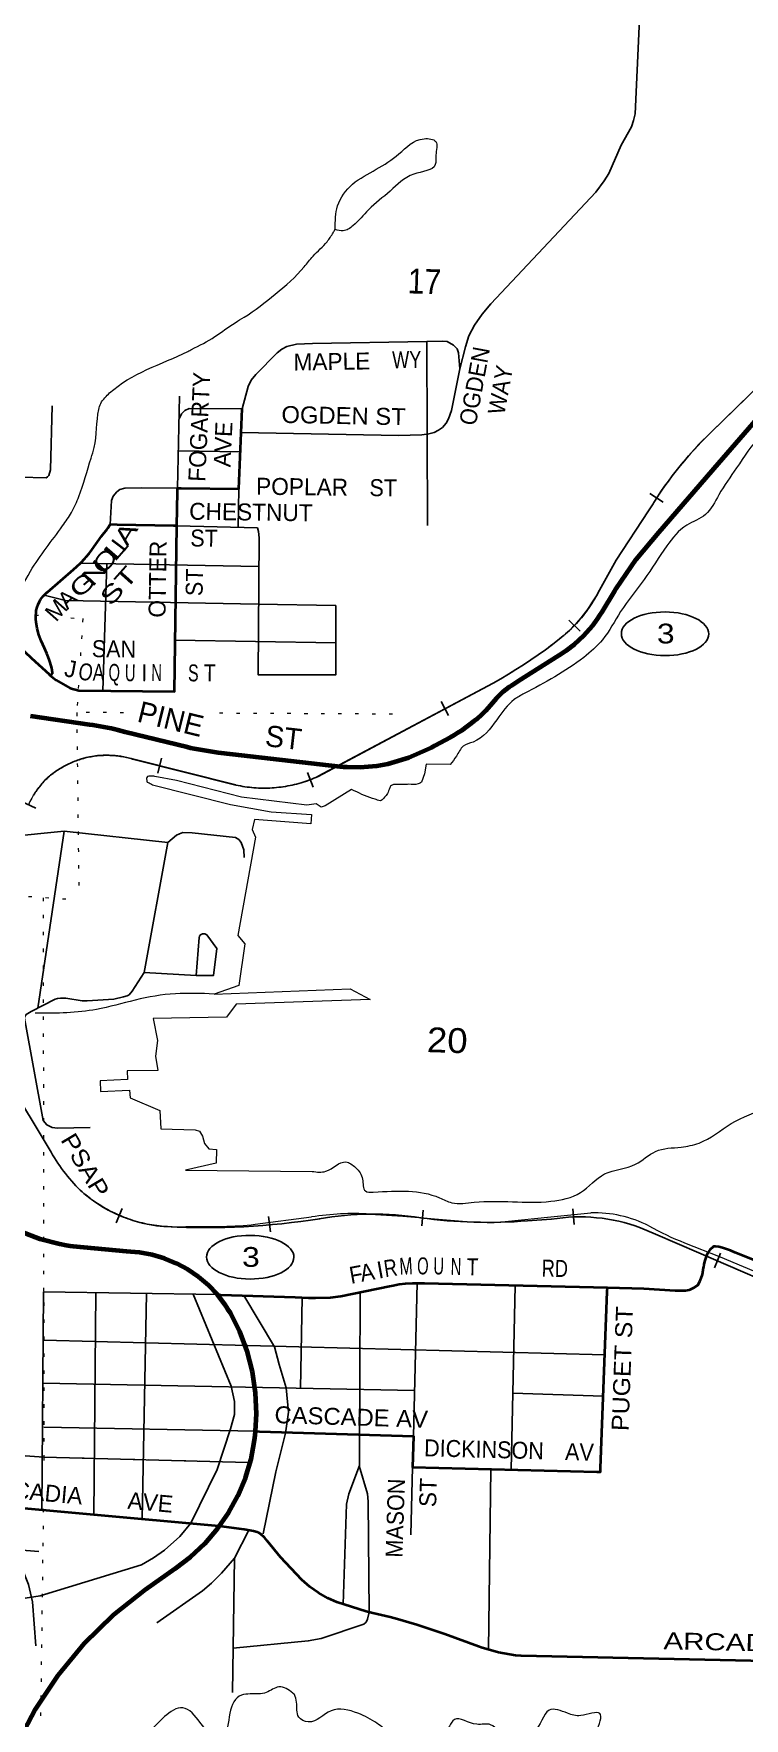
# Model space of a CAD drawing. Header units: feet. Extents: x -751810 to -497223, y -177792 to 12311.
# Drawn here: x -523783 to -518754, y -105492 to -93571 of the extents above; entities that cross this region are included whole.
import ezdxf
from ezdxf.enums import TextEntityAlignment as Align

# ---------------------------------------------------------------- set-up
doc = ezdxf.new("R2010")
doc.units = ezdxf.units.FT
doc.header["$LTSCALE"] = 80
doc.linetypes.add('DOTTED', pattern=[1.5, 0.3, -1.2])
for name, color, linetype, lineweight in [('17', 7, 'Continuous', 25), ('23', 7, 'Continuous', 70), ('26', 7, 'Continuous', 40), ('29', 7, 'Continuous', 25), ('34', 7, 'Continuous', 25), ('39', 7, 'Continuous', 13), ('7', 7, 'DOTTED', 13)]:
    doc.layers.add(name, color=color, linetype=linetype, lineweight=lineweight)
doc.layers.add('27', color=7, linetype='Continuous')
doc.layers.add('30', color=7, linetype='Continuous')

msp = doc.modelspace()

# ---------------------------------------------------------------- linework, layer by layer
at = {"layer": '17'}
for centre in [(-519314.63, -97817.63), (-522250.71, -102229.07)]:
    msp.add_ellipse(centre, major_axis=(-309.24, 1), ratio=0.500121, dxfattribs=at)
at = {"layer": '23'}
for points in [[(-523806.31, -98399.23), (-523388.78, -98459.19), (-523363.46, -98462.83), (-523338.78, -98467.13), (-523233.87, -98485.44), (-523186.37, -98497.82), (-523161.53, -98504.29), (-523136.37, -98510.45), (-522697.87, -98617.81), (-522672.92, -98623.92), (-522647.87, -98628.21), (-522505.9, -98652.53), (-522477.57, -98657.38), (-522455.9, -98659.87), (-521614.23, -98756.38), (-521589.35, -98759.24), (-521564.23, -98759.82), (-521472.2, -98761.95), (-521355.53, -98752.4), (-521302.08, -98743.21), (-521276.63, -98738.83), (-521252.08, -98731.1), (-521127.65, -98691.95), (-520992.74, -98633.38), (-520967.58, -98621.29), (-520942.74, -98607.84), (-520833.31, -98548.58), (-520805.16, -98533.33), (-520783.31, -98519.51), (-520754.15, -98501.07), (-520664.75, -98434.58), (-520641.43, -98417.24), (-520614.75, -98392.16), (-520581.88, -98361.26), (-520549.16, -98322.87), (-520506.56, -98272.87), (-520498.31, -98263.19), (-520460.37, -98226.59), (-520418.82, -98194.16), (-520400.72, -98182.86), (-520374.18, -98166.3), (-520350.72, -98151.37), (-520063.98, -97968.86), (-520038.93, -97952.92), (-520013.98, -97935.2), (-519956.14, -97892.18), (-519888.87, -97830.25), (-519828.45, -97761.62), (-519793.28, -97712.06), (-519775.43, -97686.91), (-519760.39, -97662.06), (-519671.07, -97514.5), (-519660.78, -97497.33), (-519520.04, -97290.1), (-519358.4, -97098.71), (-518938.54, -96612.05), (-518477.54, -96081.26)], [(-522482.89, -102493.68), (-522545.9, -102427.65), (-522615.6, -102368.46), (-522691.1, -102316.88), (-522771.58, -102273.47), (-522856.16, -102238.72), (-522943.91, -102213), (-523033.87, -102196.58), (-523125.04, -102189.67), (-523502.73, -102152.72), (-523523.92, -102150.64), (-523552.73, -102145.52), (-523598.34, -102137.4), (-523737.04, -102101.08), (-523871.18, -102050.46)], [(-522213.04, -103460.6), (-522205.67, -103338.06), (-522212.35, -103188.4), (-522234.64, -103040.26), (-522272.3, -102895.26), (-522324.9, -102755), (-522379.38, -102646), (-522390.92, -102622.93), (-522407.99, -102596), (-522426.9, -102566.19), (-522482.77, -102493.8), (-522482.89, -102493.68)], [(-522470.05, -104131.71), (-522404.31, -104037.16), (-522338.01, -103916.63), (-522284.68, -103789.82), (-522244.9, -103658.14), (-522221.95, -103537.95), (-522216.95, -103506.3), (-522214.7, -103487.95), (-522214.66, -103487.6), (-522213.04, -103460.6)], [(-523905.85, -105684.69), (-523771.23, -105427.84), (-523610.5, -105186.47), (-523425.42, -104963.22), (-523218.02, -104760.55), (-522990.57, -104580.66), (-522782.62, -104431.51), (-522673.03, -104348.36), (-522572.74, -104254.22), (-522482.84, -104150.1), (-522470.05, -104131.71)]]:
    msp.add_lwpolyline(points, dxfattribs=at)
at = {"layer": '26'}
msp.add_line((-519049.42, -102352.06), (-519043.28, -102301.91), dxfattribs=at)
for points in [[(-522768.98, -97053.33), (-522765.29, -96811.97), (-522764.9, -96786.98), (-522740.39, -96787.25), (-522331.44, -96791.9), (-522307.1, -96224.71)], [(-523650.17, -98094.92), (-523655.27, -98061.42), (-523665.42, -98021.07), (-523670.57, -98007), (-523679.84, -97981.69), (-523690.49, -97957), (-523707.04, -97918.59), (-523717.74, -97893.78), (-523729.93, -97868.59), (-523746.46, -97825.72), (-523758.51, -97781.05), (-523765.83, -97735.37), (-523766.98, -97714.17), (-523768.1, -97693.35), (-523766.35, -97664.17), (-523764.71, -97651.91), (-523759.51, -97630.41), (-523752.09, -97609.57), (-523742.53, -97589.62), (-523733.96, -97575.69), (-523715.24, -97550.72), (-523690.21, -97526.55), (-523685.67, -97522.17), (-523502.2, -97363.49), (-523477.2, -97341.87), (-523452.62, -97316.87), (-523418.63, -97282.29), (-523411.18, -97273.39), (-523390.21, -97248.32), (-523372.25, -97223.39), (-523303.33, -97127.73), (-523263.42, -97077.82)], [(-523668.1, -98110.05), (-523624.55, -98144.8), (-523524.25, -98203.04), (-523463.63, -98218.91), (-522786.92, -98227.02), (-522768.98, -97053.33)], [(-523263.43, -97077.81), (-523258.94, -97069.06), (-523241.95, -97043.58)], [(-522768.98, -97053.33), (-522793.98, -97052.98), (-523191.06, -97047.5), (-523241.95, -97043.58)], [(-523672.15, -98105.56), (-523796.84, -97993.47), (-523891.67, -97902.74), (-523916.71, -97878.78), (-523941.67, -97861.57), (-523962.32, -97849.99), (-523987.16, -97839.32), (-524012.97, -97831.3), (-524014.14, -97831.07), (-524038.84, -97826.13)], [(-523677.1, -98101.37), (-523676.75, -98101.87), (-523675.79, -98103.07), (-523674.71, -98104.15), (-523673.53, -98105.12), (-523672.24, -98105.96), (-523670.88, -98106.66), (-523669.46, -98107.21), (-523667.98, -98107.61), (-523666.47, -98107.86), (-523664.94, -98107.94), (-523663.41, -98107.87), (-523661.9, -98107.63), (-523660.42, -98107.24), (-523658.99, -98106.7), (-523657.62, -98106.01), (-523656.34, -98105.18), (-523655.14, -98104.22), (-523654.06, -98103.14), (-523653.09, -98101.96), (-523652.25, -98100.67), (-523651.55, -98099.31), (-523651, -98097.89), (-523650.6, -98096.41), (-523650.35, -98094.9)], [(-517691.99, -102644.75), (-518819.89, -102195.65), (-518851.38, -102182.46), (-518908.14, -102163.44), (-518932.7, -102155.21), (-518958.14, -102152.49), (-518962.38, -102153.08), (-518968.2, -102154.52), (-518973.37, -102156.4), (-518997.94, -102175.97), (-519013.01, -102201.31), (-519023.89, -102224.25), (-519033.46, -102251.45), (-519040.13, -102279.5), (-519043.28, -102301.91)], [(-519722.89, -102443.58), (-519463.67, -102449.65), (-519241.84, -102464.05), (-519193.55, -102464.2), (-519168.6, -102464.28), (-519143.55, -102459.21), (-519137.38, -102457.54), (-519122.49, -102451.77), (-519108.3, -102444.48), (-519083.27, -102426.3), (-519068.6, -102401.32), (-519057.81, -102377.45), (-519049.39, -102352.06)], [(-519043.34, -102302.34), (-519043.28, -102301.91), (-519043.08, -102300.28)], [(-522482.89, -102493.68), (-522458.34, -102494.54), (-521931.76, -102513.04), (-521837.38, -102515.68), (-521812.48, -102516.37), (-521787.38, -102515.78), (-521683.11, -102513.3), (-521609.76, -102505.51), (-521264.42, -102434.39), (-521239.37, -102429.23), (-521195.21, -102419.96), (-521152.35, -102415.45), (-521102.83, -102414.01), (-521017.35, -102413.25), (-519722.89, -102443.58)], [(-522213.04, -103460.6), (-522184.97, -103461.46), (-521095.16, -103495.09), (-521102.44, -103715.9), (-519797.72, -103747.34), (-519771.54, -103747.97), (-519770.61, -103722.94), (-519723.91, -102471.09), (-519722.89, -102443.58)], [(-522470.05, -104131.71), (-522473.02, -104131.3), (-524321.92, -103965.79), (-524874.7, -103919.69), (-524899.7, -103917.61)], [(-516650.51, -105130.42), (-520332.61, -105051.09), (-520373.17, -105047.02), (-520492.53, -105026.54), (-520584.1, -105000.74), (-520608.98, -104993.72), (-520634.1, -104984.46), (-520872.49, -104896.58), (-521078.03, -104828.64), (-521103.24, -104820.31), (-521128.03, -104813.29), (-521208.88, -104790.37), (-521233.76, -104783.32), (-521258.88, -104777.44), (-521381.92, -104748.63), (-521429.42, -104736.73), (-521636.74, -104670.43), (-521701.98, -104642.15), (-521767.6, -104605.37), (-521829.01, -104561.93), (-521885.55, -104512.32), (-522036.94, -104352.85), (-522130.31, -104237.25), (-522150.47, -104212.29), (-522175.51, -104189.13), (-522177.9, -104187.32), (-522189.44, -104180.37), (-522201.65, -104174.67), (-522202.51, -104174.37), (-522227.54, -104167.23), (-522252.51, -104162.93), (-522294.32, -104155.73), (-522470.05, -104131.71)]]:
    msp.add_lwpolyline(points, dxfattribs=at)
at = {"layer": '29'}
for p, q in [((-521000.6, -95749.59), (-520996.74, -97050.55)), ((-522751.03, -96136.2), (-522764.9, -96786.98)), ((-522307.16, -96228.19), (-522307.1, -96224.71)), ((-521201.26, -96415.15), (-522314.36, -96393.81)), ((-522320.2, -96530.07), (-522759.28, -96523.15)), ((-523022.16, -96784.06), (-522767.34, -96786.95)), ((-522331.44, -96791.9), (-522336.3, -97064.97)), ((-523453.53, -97317.79), (-522188.4, -97341.66)), ((-523293.12, -98220.95), (-523265.88, -97321.33)), ((-521644.57, -97880.98), (-522781.36, -97863.52)), ((-523568.36, -99213.6), (-523754.85, -100466.46)), ((-523714.53, -102473.66), (-523724.32, -104022.66)), ((-523714.53, -102473.66), (-522482.89, -102493.68)), ((-523356.53, -104052.21), (-523342.16, -102479.71)), ((-522984.57, -102485.53), (-523016.06, -104082.69)), ((-521883.24, -102514.41), (-521894.05, -103157.44)), ((-521471.94, -102477.13), (-521476.35, -103702.51)), ((-521070.04, -102412.02), (-521095.16, -103495.09)), ((-520374.53, -102428.31), (-520404.81, -103732.71)), ((-523711.22, -102816.29), (-519740.69, -102920.9)), ((-523718.63, -103121.65), (-521087.7, -103173.26)), ((-520392.26, -103192.06), (-519751.59, -103213.14)), ((-523710.49, -103431.15), (-522213.04, -103460.6)), ((-525245.02, -103540.02), (-523710.22, -103644.31)), ((-523710.22, -103644.6), (-522264.4, -103681.92)), ((-521102.44, -103715.9), (-521113.69, -104193.03)), ((-520546.93, -103729.29), (-520564.22, -105006.34)), ((-525025.07, -104208.48), (-523746.74, -104311.68)), ((-522376.8, -105310.49), (-522362.77, -104359.46))]:
    msp.add_line(p, q, dxfattribs=at)
for points in [[(-519222.13, -93101.34), (-519225.98, -93213.29), (-519483.21, -93209.09), (-519525.38, -94137.52), (-519537.5, -94185.15), (-519552.93, -94229.55), (-519624.56, -94360.95), (-519713.03, -94559.61), (-519745.83, -94611.73), (-519805.34, -94692.15), (-520548.47, -95483.35), (-520608.06, -95555.6), (-520662.07, -95634.74), (-520702.58, -95710.02), (-520727.65, -95787.23), (-520767.79, -95943.79)], [(-522307.1, -96224.71), (-522265.69, -96067.15), (-522244.84, -96023.36), (-522211.49, -95981.65), (-522059.33, -95829.42), (-522025.98, -95804.4), (-521990.55, -95785.63), (-521923.85, -95768.95), (-521809.21, -95762.69), (-521000.6, -95749.59), (-520892.08, -95746.01), (-520856.65, -95750.18), (-520812.87, -95775.2), (-520786.29, -95802.04), (-520775.36, -95829.42), (-520767.79, -95943.79), (-520825.38, -96238.15), (-520846.22, -96296.53), (-520862.9, -96327.81), (-520890, -96357.01), (-520917.09, -96377.86), (-520948.22, -96393.13), (-520987.43, -96402.62), (-521035.76, -96409.81), (-521201.26, -96415.15)], [(-524770.84, -96336.56), (-524316.64, -96347.61), (-524314.38, -96388.31), (-524300.97, -96675.24), (-524287.7, -96693.18), (-524255.54, -96700.64), (-523695.45, -96713.42), (-523685.76, -96706.7), (-523676.12, -96697.04), (-523664.54, -96656.5), (-523652.97, -96204.75)], [(-522307.1, -96224.71), (-522681.58, -96223.07), (-522712.45, -96236.59), (-522737.53, -96261.69), (-522754.43, -96295.5)], [(-523241.95, -97043.58), (-523232.84, -96873.64), (-523220.34, -96843.92), (-523195.33, -96813.17), (-523172.4, -96797), (-523136.96, -96786.06), (-523022.16, -96784.06)], [(-522768.98, -97053.33), (-522199.25, -97068.66), (-522191.53, -97093.76), (-522187.63, -97139.31), (-522195.39, -98107.3), (-521643.62, -98107.3), (-521645.68, -97618.4), (-522193.79, -97607.98), (-523557.06, -97583.14), (-523710.06, -97543.26)], [(-523966.09, -99254.06), (-523566.26, -99213.83), (-522833.44, -99293.9), (-523001.93, -100214.53), (-523087.21, -100346.26), (-523107.95, -100371.83), (-523121.46, -100380.52), (-523147.02, -100386.8), (-523215.99, -100402.72), (-523405.07, -100415.27), (-523439.78, -100414.3), (-523554.59, -100396.93), (-523594.13, -100395), (-523614.4, -100397.9), (-523630.8, -100403.69), (-523799.8, -100491.16), (-523835.79, -100512.28), (-523846.4, -100526.76), (-523847.41, -100537.82), (-523716.64, -101261.05), (-523691.1, -101293.19), (-523652.51, -101312.49), (-523613.85, -101316.22), (-523382.67, -101311.13)], [(-522833.44, -99293.9), (-522771.29, -99243.42), (-522752, -99233.77), (-522726.89, -99224.96), (-522660.66, -99226.95), (-522354.3, -99260.17), (-522331.41, -99272.38), (-522314.05, -99295.55), (-522296.64, -99346.06), (-522292.25, -99400.28)], [(-523001.93, -100214.53), (-522632.94, -100235.61), (-522510.39, -100235.27), (-522486.57, -100045.64), (-522557.92, -99947.33), (-522571.13, -99941.81), (-522588.49, -99940.84), (-522602.96, -99947.6), (-522608.75, -99956.29), (-522612.71, -99965.72), (-522632.94, -100235.61)], [(-525041.87, -104557.5), (-523935.97, -104656.65), (-523738.13, -104624.51), (-523020.36, -104405.59), (-522935.65, -104357.53), (-522857.37, -104302.7), (-522747.78, -104204.79), (-522669.95, -104111.54), (-522483.7, -103732.42), (-522389.65, -103443.01), (-522361.43, -103343.37), (-522362.25, -103251.1), (-522385.47, -103142.29), (-522654.09, -102490.9)], [(-522296.59, -102500.22), (-522079.7, -102862.93), (-522045.22, -102988.69), (-521996.11, -103153.96), (-521978.68, -103325.51), (-521999.78, -103474.43), (-522070.37, -103748.82), (-522158.83, -104186.83)], [(-521476.35, -103702.51), (-521553.41, -103904.46), (-521569.01, -103976.23), (-521592.47, -104684.59)], [(-521478.48, -103706.45), (-521420.3, -103902.53), (-521415.75, -103956.78), (-521409.33, -104742.21)], [(-523766.98, -104980.29), (-523791.71, -104668.99), (-523820.22, -104545.53), (-523853.77, -104462.76), (-523971.77, -104312.95), (-524298.55, -103986.28)], [(-522912.3, -104817.57), (-522588.04, -104590.86), (-522525.18, -104536.16), (-522452.84, -104464.74), (-522362.77, -104359.46), (-522261.45, -104161.39)], [(-521409.34, -104740.4), (-521419.35, -104791.44), (-521428.99, -104810.75), (-521446.07, -104825.45), (-521749.21, -104926.56), (-521839.38, -104943.9), (-522372.16, -104995.65)]]:
    msp.add_lwpolyline(points, dxfattribs=at)
at = {"layer": '34'}
for p, q in [((-519421.82, -96825.29), (-519328.17, -96885.19)), ((-519996.23, -97721.97), (-519916.38, -97799.33)), ((-520898.95, -98297.46), (-520846.67, -98395.57)), ((-522877.66, -98696.68), (-522904.76, -98804.5)), ((-521845.28, -98798.88), (-521805.03, -98902.51)), ((-523869.3, -99005.11), (-523768.22, -99051.38)), ((-523198.98, -101986.11), (-523156.06, -101883.56)), ((-521034.92, -102007.96), (-521025.51, -101897.19)), ((-519956.81, -101997.69), (-519967.87, -101887.07)), ((-522107.64, -102050.52), (-522121.82, -101940.26)), ((-518963.36, -102303.22), (-518922.59, -102199.8))]:
    msp.add_line(p, q, dxfattribs=at)
at = {"layer": '34', "lineweight": 13}
for p, q in [((-520532.7, -98166.17), (-521771.27, -98826.25)), ((-522352.31, -98886.86), (-523082.55, -98703.34)), ((-523976.24, -100959.35), (-523661.36, -101486.62)), ((-522705.33, -102011.85), (-522442.4, -102010.75)), ((-522214.59, -101995.64), (-521816.49, -101944.43))]:
    msp.add_line(p, q, dxfattribs=at)
at = {"layer": '34'}
for points in [[(-518145.12, -95571.39), (-518989.51, -96393.2), (-519022.45, -96425.1), (-519054.48, -96457.59), (-519085.97, -96490.63), (-519117.28, -96524.24), (-519147.67, -96558.43), (-519177.34, -96593.01), (-519206.83, -96628.12), (-519235.42, -96663.83), (-519263.26, -96699.93), (-519290.75, -96736.77), (-519317.31, -96773.82), (-519343.52, -96811.24), (-519368.99, -96849.43), (-519393.55, -96887.81), (-519399.79, -96897.73), (-519430.76, -96947.31), (-519660.82, -97296.18), (-519779.47, -97510.03), (-519787.58, -97525.94), (-519796.03, -97541.6), (-519804.74, -97557.11), (-519813.7, -97572.63), (-519822.98, -97587.87), (-519832.47, -97602.89), (-519842.19, -97617.9), (-519852.25, -97632.64), (-519862.52, -97647.15), (-519873.11, -97661.61), (-519883.89, -97675.76), (-519894.83, -97689.8), (-519906.17, -97703.67), (-519917.67, -97717.22), (-519929.45, -97730.62), (-519941.36, -97743.85), (-519953.65, -97756.89), (-519966.02, -97769.66)], [(-519966.02, -97769.66), (-519978.76, -97782.25), (-519991.58, -97794.54), (-520004.68, -97806.72), (-520017.97, -97818.57), (-520031.48, -97830.2), (-520034.57, -97832.83), (-520061.5, -97854.2), (-520111.07, -97892.54), (-520161.49, -97930.11), (-520212.91, -97966.6), (-520264.39, -98002.29), (-520316.69, -98037.2), (-520370.02, -98071.03), (-520423.37, -98104.06), (-520477.26, -98136.14), (-520532.18, -98167.14), (-521770.79, -98827.25), (-521785.5, -98833.85), (-521800.25, -98840.07), (-521815.11, -98846.03), (-521830.14, -98851.86), (-521845.23, -98857.34), (-521860.36, -98862.5), (-521875.62, -98867.55), (-521890.99, -98872.22), (-521906.37, -98876.61), (-521921.95, -98880.77), (-521937.48, -98884.62), (-521953.08, -98888.29), (-521968.84, -98891.64), (-521984.55, -98894.65), (-522000.35, -98897.41), (-522016.17, -98899.97), (-522032.13, -98902.2), (-522048.01, -98904.17), (-522064.04, -98905.82), (-522079.96, -98907.22), (-522096.01, -98908.36), (-522112.02, -98909.18), (-522128.04, -98909.72), (-522144.06, -98910.05), (-522160.14, -98910), (-522176.22, -98909.76), (-522192.24, -98909.18), (-522208.26, -98908.39), (-522224.27, -98907.2), (-522240.27, -98905.8), (-522256.18, -98904.16), (-522272.12, -98902.23), (-522288, -98899.96), (-522303.91, -98897.42), (-522319.7, -98894.7), (-522335.47, -98891.59), (-522351.13, -98888.23), (-522352.56, -98887.95), (-523082.85, -98704.41), (-523093.44, -98701.28), (-523104.01, -98698.41), (-523114.66, -98695.71), (-523125.39, -98693.12), (-523136.14, -98690.79), (-523146.88, -98688.66), (-523157.71, -98686.64), (-523168.56, -98684.87), (-523179.4, -98683.3), (-523190.37, -98681.9), (-523201.27, -98680.7), (-523212.2, -98679.63), (-523223.2, -98678.81), (-523234.14, -98678.19), (-523245.13, -98677.77), (-523256.1, -98677.47), (-523267.14, -98677.42), (-523278.09, -98677.53), (-523289.12, -98677.88), (-523300.07, -98678.39), (-523311.07, -98679.08), (-523322.01, -98679.98), (-523332.93, -98681.08), (-523343.85, -98682.34), (-523354.76, -98683.84), (-523365.66, -98685.47), (-523376.48, -98687.33), (-523387.28, -98689.33), (-523398.04, -98691.59), (-523408.78, -98694.01), (-523419.43, -98696.58), (-523430.07, -98699.36), (-523440.64, -98702.34), (-523451.22, -98705.53), (-523461.69, -98708.8), (-523472.1, -98712.37), (-523482.45, -98716.08), (-523492.76, -98719.95), (-523502.93, -98723.98), (-523513.11, -98728.27), (-523523.18, -98732.65), (-523533.15, -98737.28), (-523543.05, -98741.98), (-523552.92, -98746.96)], [(-523552.92, -98746.96), (-523562.62, -98752.05), (-523572.24, -98757.3), (-523581.85, -98762.76), (-523591.25, -98768.4), (-523600.62, -98774.12), (-523609.86, -98780.08), (-523619.08, -98786.18), (-523628.07, -98792.41), (-523636.99, -98798.86), (-523645.81, -98805.4), (-523654.55, -98812.11), (-523663.1, -98818.99), (-523671.61, -98826.03), (-523679.96, -98833.17), (-523688.15, -98840.5), (-523696.19, -98847.95), (-523702.4, -98853.82), (-523704.07, -98855.58), (-523711.59, -98863.67), (-523718.85, -98871.86), (-523726.08, -98880.2), (-523733.07, -98888.67), (-523739.97, -98897.24), (-523746.7, -98905.87), (-523753.3, -98914.7), (-523759.68, -98923.64), (-523765.95, -98932.62), (-523772.09, -98941.82), (-523778.03, -98951.01), (-523783.83, -98960.35)], [(-523975.28, -100958.82), (-523660.41, -101486.06), (-523648.8, -101505.83), (-523636.81, -101525.2), (-523624.47, -101544.37), (-523611.84, -101563.54), (-523598.83, -101582.32), (-523585.54, -101600.81), (-523571.95, -101619.26), (-523557.98, -101637.33), (-523543.75, -101655.11), (-523529.1, -101672.79), (-523514.23, -101690.06)], [(-523514.23, -101690.06), (-523499.15, -101707.19), (-523483.62, -101724.05), (-523467.88, -101740.5), (-523465.46, -101742.99), (-523452.95, -101754.65), (-523439.98, -101766.25), (-523426.96, -101777.52), (-523413.74, -101788.58), (-523400.24, -101799.53), (-523386.57, -101810.06), (-523372.81, -101820.49), (-523358.79, -101830.6), (-523344.56, -101840.59), (-523330.28, -101850.18), (-523315.72, -101859.54), (-523301.06, -101868.7), (-523286.23, -101877.65), (-523271.23, -101886.19), (-523256.05, -101894.61), (-523240.79, -101902.72), (-523225.35, -101910.53), (-523209.83, -101918.04), (-523194.14, -101925.33), (-523178.37, -101932.41), (-523162.43, -101939.08), (-523146.4, -101945.55), (-523130.2, -101951.71), (-523113.92, -101957.65), (-523097.57, -101963.2), (-523081.14, -101968.54), (-523064.63, -101973.58), (-523047.95, -101978.31), (-523031.31, -101982.73), (-523014.47, -101986.95), (-522997.66, -101990.77), (-522980.68, -101994.37), (-522963.72, -101997.58), (-522946.67, -102000.59), (-522929.66, -102003.31), (-522912.47, -102005.7), (-522895.31, -102007.7), (-522878.17, -102009.5), (-522860.86, -102011), (-522843.67, -102012.21), (-522836.04, -102012.61)], [(-520117.54, -101960.05), (-520120.29, -101960.45), (-520288.24, -101971.61)], [(-517941, -102652.91), (-518333.41, -102519.11), (-519075.71, -102198.23), (-519381.37, -102065.98), (-519488.27, -102020.91)]]:
    msp.add_lwpolyline(points, dxfattribs=at)
at = {"layer": '34', "lineweight": 13}
for points in [[(-518121.27, -95547.96), (-518145.87, -95570.58), (-518990.27, -96392.4)], [(-519400.72, -96897.14), (-519431.68, -96946.7), (-519661.76, -97295.61), (-519780.44, -97509.5)], [(-521403.17, -101923.71), (-521171.55, -101937.72), (-520720.5, -101976.08)], [(-520445.2, -101975.9), (-520123.82, -101944.24), (-519840.37, -101915.9)], [(-519175.9, -102127.71), (-518923.74, -102227.11), (-517993.6, -102617.6)]]:
    msp.add_lwpolyline(points, dxfattribs=at)
for centre, radius, start, end in [((-517177.24, -98285.99), 2621.6, 133.75489, 148.00981), ((-520692.44, -97050.71), 1020.9, 310.06948, 333.29504), ((-522285.61, -95019.81), 3601.7, 299.12327, 308.66749), ((-523265.24, -99307.33), 631.02, 73.17091, 133.94955), ((-523245.51, -99287.22), 630.86, 136.50828, 155.73453), ((-522152.14, -97990.53), 918.41, 257.41064, 294.50052), ((-522527.96, -100829.15), 1310.29, 210.11725, 224.26865), ((-522784.66, -101023.16), 991.87, 226.59474, 274.58717), ((-521515.64, -103813), 1892.64, 86.59297, 99.14639), ((-519812.04, -102752.24), 836.82, 62.77022, 91.93977), ((-522455.27, -100092.51), 1918.28, 270.31727, 277.20758), ((-520583.93, -100387.88), 1594.07, 264.99696, 274.99299), ((-518280.39, -99902.65), 2398.51, 241.38337, 248.07688)]:
    msp.add_arc(centre, radius, start, end, dxfattribs=at)
at = {"layer": '34'}
for centre, radius, start, end in [((-521381.11, -104132.78), 2208.56, 81.17531, 99.96579), ((-522555.1, -96980.57), 5039.56, 266.80741, 279.10351), ((-520566.88, -98475.7), 3507, 262.16867, 274.55694), ((-519917.96, -103180.08), 1236.25, 69.66114, 99.29096)]:
    msp.add_arc(centre, radius, start, end, dxfattribs=at)
at = {"layer": '39'}
for points in [[(-520833.04, -98741.68), (-521006.12, -98741.35), (-521018.15, -98808.33), (-521038.93, -98868.3)], [(-522943.15, -98885.56), (-522390.64, -99025.04), (-522102.64, -99078.28), (-521817.61, -99097.23), (-521821.61, -99161.47), (-522221, -99132.93), (-522237.25, -99202.83), (-522212.75, -99255.9), (-522338.94, -99952.02), (-522288.5, -100011.93), (-522331.81, -100306.3), (-522506.54, -100367.16), (-521543.49, -100329.18), (-521401.6, -100405.72), (-522350, -100438.5), (-522419.24, -100530.89), (-522938.5, -100540.86), (-522907.06, -100694.72), (-522920.6, -100806.95), (-522903.62, -100908.06), (-523120.29, -100911.35), (-523119.7, -100971.77), (-523312.21, -100981.83), (-523310.5, -101056.31), (-523104.12, -101048), (-523099.04, -101100.4), (-522890.24, -101190.11), (-522882.23, -101321.12), (-522639.09, -101328.7), (-522609.2, -101337.68), (-522588.15, -101372.53), (-522573.69, -101425.29), (-522542.67, -101462.46), (-522488.47, -101466.16), (-522491.53, -101564.64), (-522708.28, -101614.21), (-521811.44, -101622.05)], [(-521533.08, -98919.11), (-521721.16, -99035.86), (-521747.61, -99045.1), (-521783.02, -99019.85), (-521849.71, -99029.84), (-522311.6, -98974.25), (-522771.6, -98856.25), (-522926.03, -98826.57)]]:
    msp.add_lwpolyline(points, dxfattribs=at)
for points in [[(-521648.81, -94952.33), (-521631.71, -94789.92), (-521526.36, -94636.28), (-521358.16, -94530.89), (-521197.85, -94421.21), (-521019.53, -94314.12), (-520937.7, -94334.78), (-520936.68, -94431.37), (-520940.74, -94497.64), (-521093.7, -94565.29), (-521260.34, -94684.82), (-521413.29, -94816.85), (-521523.41, -94930.09), (-521592.92, -94966.15), (-521649.91, -94956.59)], [(-523995.24, -97602.29), (-523961.08, -97581.99), (-523805.84, -97375.6), (-523578.66, -97054.77), (-523515.31, -96958.18), (-523463.6, -96847.12), (-523376.69, -96574.23), (-523354.22, -96498.49), (-523321.76, -96229.93), (-523308.39, -96188.1), (-523278.95, -96146.77), (-523245.74, -96113.61), (-522691.49, -95819.07), (-522664.94, -95805.81), (-522501.18, -95714.36), (-522357.34, -95616.24), (-522293.79, -95577.99), (-522073.47, -95413.86), (-521868.35, -95221.09), (-521805.64, -95144.6), (-521705.94, -95043.1), (-521663.75, -94980.03), (-521651.05, -94956.6), (-521648.68, -94948.31)], [(-518273.02, -96037.35), (-518485.72, -96280.17), (-518636.72, -96414.27), (-518808.8, -96644.27), (-518933.35, -96833.51), (-519028.21, -96973.38), (-519161.32, -97049.7), (-519302.65, -97196.16), (-519462.91, -97434.58), (-519628.84, -97660.75), (-519757.72, -97859.91), (-519890.32, -97984.52), (-520310.98, -98240.82), (-520381.26, -98282.56), (-520505.44, -98426.01), (-520673.26, -98583.73), (-520742.58, -98613.75), (-520790.98, -98682.65), (-520835.14, -98741.67)], [(-522926.03, -98826.57), (-522957.26, -98824.4), (-522977.75, -98828.02), (-522985.61, -98840.64), (-522983.23, -98850.88), (-522979.65, -98866.8), (-522965.91, -98873.5), (-522943.15, -98885.56)], [(-521038.93, -98868.3), (-521061.76, -98879.86), (-521129.01, -98882.8), (-521159.78, -98884.24), (-521214.51, -98883.64), (-521241.86, -98886.19), (-521256.57, -98896.6), (-521267.75, -98919.51), (-521284.5, -98955.02), (-521304.77, -98980.31), (-521329.68, -98998.79), (-521349.1, -98994.42), (-521384.56, -98983.37), (-521533.19, -98919.06)], [(-522506.54, -100367.16), (-522780.16, -100364.74), (-523065.18, -100410.17), (-523338.77, -100476.08), (-523760, -100503.17), (-523772.58, -100503.18)], [(-521811.44, -101622.05), (-521714.86, -101621.04), (-521574.03, -101555.03), (-521504.88, -101595.41), (-521455.13, -101677.42), (-521435.59, -101760.5), (-521379.51, -101768.29), (-520910.11, -101809.08), (-520824.69, -101843.93), (-520665.7, -101840.85), (-520122.4, -101833.65), (-519913.3, -101771.77), (-519742.27, -101640.32), (-519522.88, -101570.72), (-519381.3, -101480.59), (-519201.34, -101450), (-519073.75, -101421.79), (-518846.2, -101284.05), (-518587.36, -101169.65)], [(-521938.1, -105323.79), (-521950.07, -105313.08), (-522047.28, -105269.82), (-522137.01, -105309.26), (-522249.97, -105319.82), (-522312.57, -105327.92), (-522394.99, -105456.11), (-522450.02, -105609.29), (-522524.13, -105598.93), (-522606.15, -105519.93), (-522727.68, -105417.58), (-522856.32, -105479.94), (-523029.16, -105669.68), (-523436.61, -105966.76), (-523613.11, -106015.58), (-523738.07, -106023.75), (-523816.22, -106144.02), (-523833.01, -106296.37), (-523850.24, -106462.8), (-523964.7, -106521.6), (-524148.31, -106452.5)], [(-518829.12, -107261.71), (-518941.65, -107016.19), (-519011.26, -106861.13), (-519068.11, -106748.72), (-518993.76, -106751.05), (-518943.47, -106686.23), (-519003.65, -106615.96), (-519234.92, -106550.4), (-519409, -106520.84), (-519616.14, -106584.78), (-519735.45, -106540.83), (-519782.01, -106420.69), (-519695.44, -106352.98), (-519760, -106294.65), (-519779.67, -106215.58), (-519658.86, -106211.3), (-519707.28, -106151.45), (-519811.14, -106128.1), (-519902.22, -106016.63), (-519852.84, -105851.22), (-519843.14, -105668.46), (-519802.35, -105585.25), (-519776.25, -105457.32), (-519911.5, -105473.22), (-520005.51, -105456.2), (-520135.56, -105434.04), (-520238.51, -105575.66), (-520363.34, -105579.81), (-520434.74, -105611.78), (-520549.09, -105537.82), (-520647.56, -105534.75), (-520805.43, -105501.65), (-520876.86, -105600.01), (-521020.78, -105635.75), (-521130.53, -105672.56), (-521263.05, -105600.03), (-521353.3, -105526.82), (-521487.87, -105456.23), (-521678.4, -105438.22), (-521839.75, -105517.68), (-521907.08, -105483.4), (-521921.92, -105378.32), (-521938.1, -105323.79)]]:
    msp.add_spline(points, degree=3, dxfattribs=at)
at = {"layer": '7'}
for p, q in [((-527242.58, -97424.93), (-523705.49, -97689.7)), ((-523520.79, -97704.3), (-523435.74, -97711.12)), ((-523435.72, -97710.46), (-523453.45, -97986.26)), ((-523465.97, -98181.01), (-523478.48, -98375.66)), ((-523478.48, -98375.66), (-523463.02, -99693.75)), ((-523147.2, -98376.33), (-523478.45, -98374.59)), ((-521243.94, -98386.32), (-522538.06, -98379.53)), ((-524058.43, -99660.07), (-523463.2, -99699.83)), ((-523714.95, -99685.81), (-523714.53, -102473.66)), ((-523711.54, -102550.21), (-523710.24, -103645)), ((-523710.22, -103644.6), (-529133.75, -103275.04)), ((-523710.22, -103644.31), (-523711.71, -103757.64)), ((-522466.86, -103677.14), (-523710.24, -103645)), ((-523715.04, -104010.27), (-523779.92, -108941.34))]:
    msp.add_line(p, q, dxfattribs=at)

# ---------------------------------------------------------------- texts
at = {"layer": '17', "width": 1.2}
for p in [(-519309.53, -97885.94), (-522245.61, -102297.38)]:
    msp.add_text(' 3 ', height=140, dxfattribs=at).set_placement(p, align=Align.CENTER)
at = {"layer": '17'}
for s, rotation, p in [('PINE', 346.242, (-523057.94, -98437.51)), ('ST', 353.458, (-522150.74, -98611.93))]:
    msp.add_text(s, height=150, rotation=rotation, dxfattribs=at).set_placement(p)
at = {"layer": '27'}
for s, rotation, p in [('FOGARTY', 87.37, (-522569.18, -96743.86)), ('AVE', 87.37, (-522390.31, -96640.51)), ('POPLAR', 359.35, (-522209.57, -96833.32)), ('CHESTNUT', 359.209, (-522683.17, -97010.11)), ('OTTER', 89.124, (-522850.43, -97704.14)), ('M', 48.653, (-523624, -97739.19)), ('A', 43.603, (-523544.07, -97651)), ('I', 10.367, (-521341.9, -102381.34)), ('ARCADIA', 354.885, (-524153.77, -103915.98)), ('ST', 88.112, (-520935.33, -103999.2)), ('AVE', 354.885, (-523122.32, -104009.03))]:
    msp.add_text(s, height=120, rotation=rotation, dxfattribs=at).set_placement(p)
for s, rotation, width, p in [('ST', 359.35, 0.95, (-521407.28, -96843.13)), ('I', 52.749, 1.1, (-523147.56, -97246.48)), ('A', 58.592, 1.45, (-523120.15, -97205.75)), ('ST', 359.35, 0.95, (-522675.4, -97199.39)), ('O', 50.193, 1.45, (-523290.47, -97407.43)), ('L', 49.123, 1.9, (-523212.97, -97317.92)), ('G', 40.603, 1.45, (-523467.87, -97574.37)), ('N', 48.006, 1.55, (-523369.06, -97493.26)), ('ST', 48.241, 1.45, (-523236.11, -97628.27)), ('ST', 89.124, 0.95, (-522587.7, -97551.55)), ('SAN', 359.313, 0.95, (-523372.23, -97982.53)), ('A', 358.313, 0.75, (-523365.91, -98148.94)), ('A', 10.367, 0.95, (-521462.26, -102403.63)), ('R', 8.629, 0.8, (-521294.52, -102371.07)), ('M', 3.265, 0.7, (-521191.16, -102354.4)), ('O', 358.755, 0.65, (-521070.2, -102349.79)), ('U', 358.727, 0.65, (-520955.42, -102350.73)), ('N', 358.719, 0.65, (-520832.88, -102353.63)), ('T', 358.719, 0.85, (-520719.96, -102356.5)), ('RD', 358.658, 0.8, (-520188.42, -102365.77)), ('F', 10.367, 0.95, (-521536.9, -102418.42)), ('PUGET ST', 87.864, 1.1, (-519573.62, -103460.97)), ('CASCADE AV', 358.233, 1.05, (-522080.08, -103402.69)), ('DICKINSON', 358.519, 0.95, (-521020.96, -103637.48)), ('AV', 358.519, 0.95, (-520023.34, -103664.3)), ('MASON', 88.112, 0.95, (-521173.33, -104356.67)), ('ARCADIA     RD', 358.766, 1.3, (-519326.37, -105002.75))]:
    msp.add_text(s, height=120, rotation=rotation, dxfattribs=dict(at, width=width)).set_placement(p)
msp.add_text('J', height=120, rotation=348.943, dxfattribs=at).set_placement((-523532.94, -98124.39), align=Align.CENTER)
for s, rotation, width, p in [('O', 349.33, 0.8, (-523425.44, -98146.34)), ('Q', 359.313, 0.65, (-523213.46, -98151)), ('U', 359.313, 0.65, (-523100.32, -98153.44)), ('I', 359.313, 0.9, (-523000.86, -98152.94)), ('N', 359.313, 0.65, (-522913.64, -98152.45)), ('S', 359.313, 0.7, (-522653.81, -98154.4)), ('T', 359.313, 0.85, (-522537.88, -98154.41))]:
    msp.add_text(s, height=120, rotation=rotation, dxfattribs=dict(at, width=width)).set_placement(p, align=Align.CENTER)
at = {"layer": '30'}
msp.add_text('MAPLE', height=120, rotation=0.869, dxfattribs=at).set_placement((-521943.64, -95954.84))
for s, rotation, width, p in [('WY', 0.869, 0.8, (-521244.91, -95939.22)), ('OGDEN', 79.509, 0.95, (-520654.81, -96349.85)), ('WAY', 79.509, 0.95, (-520452.49, -96273.91)), ('OGDEN ST', 358.901, 1.05, (-522030.68, -96325.27))]:
    msp.add_text(s, height=120, rotation=rotation, dxfattribs=dict(at, width=width)).set_placement(p)
at = {"layer": '34', "width": 1.15}
msp.add_text('PSAP', height=120, rotation=300.846, dxfattribs=at).set_placement((-523596.35, -101398.3))
at = {"layer": '7'}
for s, rotation, width, p in [('17', 358.214, 0.9, (-521137.98, -95408.31)), ('20', 358.213, 1.1, (-521002.06, -100777.49))]:
    msp.add_text(s, height=175.9, rotation=rotation, dxfattribs=dict(at, width=width)).set_placement(p)

doc.saveas('drawing.dxf')
